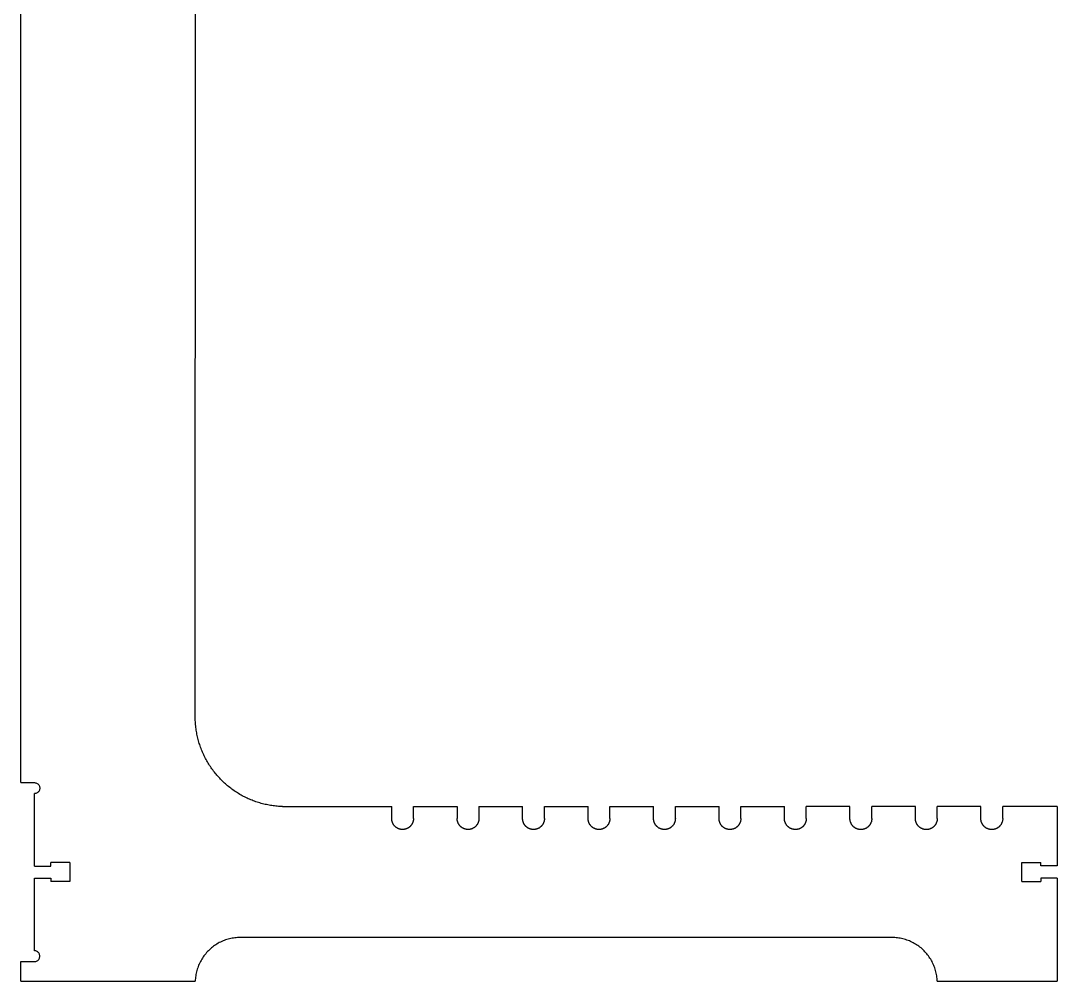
# Model space of a CAD drawing. Extents: x -89 to 89, y -45 to 45.
# Drawn here: x 11.21 to 34.96, y 0.81 to 22.81 of the extents above; entities that cross this region are included whole.
import ezdxf

# ---------------------------------------------------------------- set-up
doc = ezdxf.new("R2010")
doc.units = 0
doc.header["$MEASUREMENT"] = 0
doc.layers.get('0').update_dxf_attribs({"linetype": 'CONTINUOUS'})

msp = doc.modelspace()

# ---------------------------------------------------------------- linework, layer by layer
for p, q in [((15.214, 6.812), (15.217, 38.812)), ((11.215, 5.36), (11.217, 37.012)), ((15.215, 6.781), (15.214, 6.812)), ((15.217, 6.75), (15.215, 6.781)), ((15.219, 6.719), (15.217, 6.75)), ((15.221, 6.688), (15.219, 6.719)), ((15.224, 6.657), (15.221, 6.688)), ((15.228, 6.626), (15.224, 6.657)), ((15.232, 6.595), (15.228, 6.626)), ((15.236, 6.564), (15.232, 6.595)), ((15.241, 6.533), (15.236, 6.564)), ((15.246, 6.502), (15.241, 6.533)), ((15.252, 6.472), (15.246, 6.502)), ((15.258, 6.441), (15.252, 6.472)), ((15.265, 6.411), (15.258, 6.441)), ((15.272, 6.38), (15.265, 6.411)), ((15.28, 6.35), (15.272, 6.38)), ((15.288, 6.32), (15.28, 6.35)), ((15.297, 6.29), (15.288, 6.32)), ((15.306, 6.26), (15.297, 6.29)), ((15.315, 6.231), (15.306, 6.26)), ((15.325, 6.201), (15.315, 6.231)), ((15.335, 6.172), (15.325, 6.201)), ((15.346, 6.142), (15.335, 6.172)), ((15.357, 6.113), (15.346, 6.142)), ((15.369, 6.084), (15.357, 6.113)), ((15.381, 6.056), (15.369, 6.084)), ((15.394, 6.027), (15.381, 6.056)), ((15.407, 5.999), (15.394, 6.027)), ((15.42, 5.971), (15.407, 5.999)), ((15.434, 5.943), (15.42, 5.971)), ((15.448, 5.915), (15.434, 5.943)), ((15.463, 5.887), (15.448, 5.915)), ((15.478, 5.86), (15.463, 5.887)), ((15.494, 5.833), (15.478, 5.86)), ((15.509, 5.806), (15.494, 5.833)), ((15.526, 5.78), (15.509, 5.806)), ((15.542, 5.753), (15.526, 5.78)), ((15.56, 5.727), (15.542, 5.753)), ((15.577, 5.702), (15.56, 5.727)), ((15.595, 5.676), (15.577, 5.702)), ((15.613, 5.651), (15.595, 5.676)), ((15.632, 5.626), (15.613, 5.651)), ((15.651, 5.601), (15.632, 5.626)), ((15.67, 5.577), (15.651, 5.601)), ((15.69, 5.553), (15.67, 5.577)), ((15.71, 5.529), (15.69, 5.553)), ((15.731, 5.505), (15.71, 5.529)), ((15.752, 5.482), (15.731, 5.505)), ((15.773, 5.459), (15.752, 5.482)), ((11.215, 5.36), (11.528, 5.36)), ((11.528, 5.36), (11.544, 5.358)), ((11.544, 5.358), (11.56, 5.355)), ((11.56, 5.355), (11.575, 5.35)), ((11.575, 5.35), (11.59, 5.343)), ((11.59, 5.343), (11.604, 5.334)), ((11.604, 5.334), (11.616, 5.323)), ((11.616, 5.323), (11.627, 5.311)), ((11.627, 5.311), (11.636, 5.297)), ((11.636, 5.297), (11.643, 5.282)), ((11.643, 5.282), (11.648, 5.267)), ((11.648, 5.267), (11.651, 5.251)), ((11.651, 5.251), (11.653, 5.235)), ((11.653, 5.235), (11.651, 5.218)), ((15.794, 5.437), (15.773, 5.459)), ((15.816, 5.414), (15.794, 5.437)), ((15.838, 5.393), (15.816, 5.414)), ((15.861, 5.371), (15.838, 5.393)), ((15.884, 5.35), (15.861, 5.371)), ((15.907, 5.329), (15.884, 5.35)), ((15.93, 5.308), (15.907, 5.329)), ((15.954, 5.288), (15.93, 5.308)), ((15.978, 5.269), (15.954, 5.288)), ((16.003, 5.249), (15.978, 5.269)), ((16.027, 5.23), (16.003, 5.249)), ((16.052, 5.211), (16.027, 5.23)), ((11.527, 3.45), (11.528, 5.11)), ((11.544, 5.111), (11.528, 5.11)), ((11.56, 5.114), (11.544, 5.111)), ((11.575, 5.119), (11.56, 5.114)), ((11.59, 5.126), (11.575, 5.119)), ((11.604, 5.135), (11.59, 5.126)), ((11.616, 5.146), (11.604, 5.135)), ((11.627, 5.158), (11.616, 5.146)), ((11.636, 5.172), (11.627, 5.158)), ((11.643, 5.187), (11.636, 5.172)), ((11.648, 5.202), (11.643, 5.187)), ((11.651, 5.218), (11.648, 5.202)), ((16.078, 5.193), (16.052, 5.211)), ((16.103, 5.175), (16.078, 5.193)), ((16.129, 5.158), (16.103, 5.175)), ((16.155, 5.141), (16.129, 5.158)), ((16.181, 5.124), (16.155, 5.141)), ((16.208, 5.108), (16.181, 5.124)), ((16.235, 5.092), (16.208, 5.108)), ((16.262, 5.076), (16.235, 5.092)), ((16.289, 5.061), (16.262, 5.076)), ((16.317, 5.046), (16.289, 5.061)), ((16.344, 5.032), (16.317, 5.046)), ((16.372, 5.018), (16.344, 5.032)), ((16.4, 5.005), (16.372, 5.018)), ((16.429, 4.992), (16.4, 5.005)), ((16.457, 4.979), (16.429, 4.992)), ((16.486, 4.967), (16.457, 4.979)), ((16.515, 4.956), (16.486, 4.967)), ((16.544, 4.944), (16.515, 4.956)), ((16.573, 4.933), (16.544, 4.944)), ((16.603, 4.923), (16.573, 4.933)), ((16.632, 4.913), (16.603, 4.923)), ((16.662, 4.904), (16.632, 4.913)), ((16.692, 4.895), (16.662, 4.904)), ((16.722, 4.886), (16.692, 4.895)), ((16.752, 4.878), (16.722, 4.886)), ((16.782, 4.87), (16.752, 4.878)), ((16.812, 4.863), (16.782, 4.87)), ((16.843, 4.856), (16.812, 4.863)), ((16.873, 4.85), (16.843, 4.856)), ((16.904, 4.844), (16.873, 4.85)), ((16.935, 4.839), (16.904, 4.844)), ((16.966, 4.834), (16.935, 4.839)), ((16.996, 4.83), (16.966, 4.834)), ((17.027, 4.826), (16.996, 4.83)), ((17.058, 4.822), (17.027, 4.826)), ((17.089, 4.819), (17.058, 4.822)), ((17.12, 4.817), (17.089, 4.819)), ((17.152, 4.815), (17.12, 4.817)), ((17.183, 4.813), (17.152, 4.815)), ((17.214, 4.812), (17.183, 4.813)), ((17.214, 4.812), (19.714, 4.812)), ((19.714, 4.537), (19.714, 4.812)), ((20.214, 4.812), (21.214, 4.812)), ((20.214, 4.537), (20.214, 4.812)), ((21.214, 4.812), (21.214, 4.537)), ((21.714, 4.812), (22.714, 4.812)), ((21.714, 4.812), (21.714, 4.537)), ((22.714, 4.537), (22.714, 4.812)), ((23.214, 4.812), (24.214, 4.812)), ((23.214, 4.537), (23.214, 4.812)), ((24.214, 4.537), (24.214, 4.812)), ((24.714, 4.811), (25.714, 4.811)), ((24.714, 4.536), (24.714, 4.811)), ((25.714, 4.536), (25.714, 4.811)), ((26.214, 4.811), (27.214, 4.811)), ((26.214, 4.536), (26.214, 4.811)), ((27.214, 4.536), (27.214, 4.811)), ((27.714, 4.811), (28.714, 4.811)), ((27.714, 4.536), (27.714, 4.811)), ((28.714, 4.536), (28.714, 4.811)), ((30.214, 4.811), (29.214, 4.811)), ((29.214, 4.536), (29.214, 4.811)), ((30.214, 4.536), (30.214, 4.811)), ((31.714, 4.811), (30.714, 4.811)), ((30.714, 4.536), (30.714, 4.811)), ((31.714, 4.536), (31.714, 4.811)), ((33.214, 4.811), (32.214, 4.811)), ((32.214, 4.536), (32.214, 4.811)), ((33.214, 4.536), (33.214, 4.811)), ((33.714, 4.536), (33.714, 4.811)), ((34.964, 4.811), (33.714, 4.811)), ((34.964, 4.811), (34.964, 3.451)), ((19.714, 4.529), (19.714, 4.537)), ((19.714, 4.521), (19.714, 4.529)), ((19.715, 4.513), (19.714, 4.521)), ((19.716, 4.506), (19.715, 4.513)), ((20.213, 4.513), (20.212, 4.505)), ((20.214, 4.529), (20.213, 4.521)), ((20.213, 4.521), (20.213, 4.513)), ((20.214, 4.537), (20.214, 4.529)), ((21.214, 4.529), (21.214, 4.537)), ((21.214, 4.521), (21.214, 4.529)), ((21.215, 4.513), (21.214, 4.521)), ((21.216, 4.505), (21.215, 4.513)), ((21.713, 4.513), (21.712, 4.505)), ((21.714, 4.529), (21.713, 4.521)), ((21.713, 4.521), (21.713, 4.513)), ((21.714, 4.537), (21.714, 4.529)), ((22.714, 4.529), (22.714, 4.537)), ((22.714, 4.521), (22.714, 4.529)), ((22.715, 4.513), (22.714, 4.521)), ((22.716, 4.505), (22.715, 4.513)), ((23.213, 4.513), (23.212, 4.505)), ((23.214, 4.529), (23.213, 4.521)), ((23.213, 4.521), (23.213, 4.513)), ((23.214, 4.537), (23.214, 4.529)), ((24.214, 4.529), (24.214, 4.537)), ((24.214, 4.521), (24.214, 4.529)), ((24.215, 4.513), (24.214, 4.521)), ((24.216, 4.505), (24.215, 4.513)), ((24.713, 4.513), (24.712, 4.505)), ((24.714, 4.529), (24.713, 4.521)), ((24.713, 4.521), (24.713, 4.513)), ((24.714, 4.536), (24.714, 4.529)), ((25.714, 4.529), (25.714, 4.536)), ((25.714, 4.521), (25.714, 4.529)), ((25.715, 4.513), (25.714, 4.521)), ((25.716, 4.505), (25.715, 4.513)), ((26.213, 4.513), (26.212, 4.505)), ((26.214, 4.529), (26.213, 4.521)), ((26.213, 4.521), (26.213, 4.513)), ((26.214, 4.536), (26.214, 4.529)), ((27.214, 4.528), (27.214, 4.536)), ((27.214, 4.521), (27.214, 4.528)), ((27.215, 4.513), (27.214, 4.521)), ((27.216, 4.505), (27.215, 4.513)), ((27.713, 4.513), (27.712, 4.505)), ((27.714, 4.528), (27.713, 4.521)), ((27.713, 4.521), (27.713, 4.513)), ((27.714, 4.536), (27.714, 4.528)), ((28.714, 4.528), (28.714, 4.536)), ((28.714, 4.52), (28.714, 4.528)), ((28.715, 4.513), (28.714, 4.52)), ((28.716, 4.505), (28.715, 4.513)), ((29.213, 4.513), (29.212, 4.505)), ((29.214, 4.528), (29.213, 4.52)), ((29.213, 4.52), (29.213, 4.513)), ((29.214, 4.536), (29.214, 4.528)), ((30.214, 4.528), (30.214, 4.536)), ((30.214, 4.52), (30.214, 4.528)), ((30.215, 4.513), (30.214, 4.52)), ((30.216, 4.505), (30.215, 4.513)), ((30.713, 4.512), (30.712, 4.505)), ((30.714, 4.528), (30.713, 4.52)), ((30.713, 4.52), (30.713, 4.512)), ((30.714, 4.536), (30.714, 4.528)), ((31.714, 4.528), (31.714, 4.536)), ((31.714, 4.52), (31.714, 4.528)), ((31.715, 4.512), (31.714, 4.52)), ((31.716, 4.505), (31.715, 4.512)), ((32.214, 4.528), (32.213, 4.52)), ((32.213, 4.52), (32.213, 4.512)), ((32.214, 4.536), (32.214, 4.528)), ((33.214, 4.528), (33.214, 4.536)), ((33.214, 4.52), (33.214, 4.528)), ((33.215, 4.512), (33.214, 4.52)), ((33.714, 4.528), (33.713, 4.52)), ((33.713, 4.52), (33.713, 4.512)), ((33.714, 4.536), (33.714, 4.528)), ((19.717, 4.498), (19.716, 4.506)), ((19.718, 4.49), (19.717, 4.498)), ((19.72, 4.482), (19.718, 4.49)), ((19.722, 4.475), (19.72, 4.482)), ((19.724, 4.467), (19.722, 4.475)), ((19.726, 4.46), (19.724, 4.467)), ((19.729, 4.452), (19.726, 4.46)), ((19.731, 4.445), (19.729, 4.452)), ((19.734, 4.438), (19.731, 4.445)), ((19.738, 4.43), (19.734, 4.438)), ((19.741, 4.423), (19.738, 4.43)), ((19.745, 4.416), (19.741, 4.423)), ((19.749, 4.41), (19.745, 4.416)), ((19.753, 4.403), (19.749, 4.41)), ((19.757, 4.396), (19.753, 4.403)), ((19.762, 4.39), (19.757, 4.396)), ((19.766, 4.384), (19.762, 4.39)), ((19.771, 4.378), (19.766, 4.384)), ((19.776, 4.372), (19.771, 4.378)), ((19.782, 4.366), (19.776, 4.372)), ((19.787, 4.36), (19.782, 4.366)), ((19.793, 4.355), (19.787, 4.36)), ((19.799, 4.349), (19.793, 4.355)), ((19.804, 4.344), (19.799, 4.349)), ((19.811, 4.339), (19.804, 4.344)), ((19.817, 4.335), (19.811, 4.339)), ((19.823, 4.33), (19.817, 4.335)), ((19.83, 4.326), (19.823, 4.33)), ((19.837, 4.322), (19.83, 4.326)), ((19.843, 4.318), (19.837, 4.322)), ((19.85, 4.314), (19.843, 4.318)), ((19.857, 4.311), (19.85, 4.314)), ((19.865, 4.307), (19.857, 4.311)), ((19.872, 4.304), (19.865, 4.307)), ((19.879, 4.302), (19.872, 4.304)), ((19.887, 4.299), (19.879, 4.302)), ((19.894, 4.297), (19.887, 4.299)), ((19.902, 4.295), (19.894, 4.297)), ((19.909, 4.293), (19.902, 4.295)), ((19.917, 4.291), (19.909, 4.293)), ((19.925, 4.29), (19.917, 4.291)), ((19.933, 4.289), (19.925, 4.29)), ((19.94, 4.288), (19.933, 4.289)), ((19.948, 4.287), (19.94, 4.288)), ((19.956, 4.287), (19.948, 4.287)), ((19.964, 4.287), (19.956, 4.287)), ((19.972, 4.287), (19.964, 4.287)), ((19.98, 4.287), (19.972, 4.287)), ((19.987, 4.288), (19.98, 4.287)), ((19.995, 4.289), (19.987, 4.288)), ((20.003, 4.29), (19.995, 4.289)), ((20.011, 4.291), (20.003, 4.29)), ((20.018, 4.293), (20.011, 4.291)), ((20.026, 4.295), (20.018, 4.293)), ((20.034, 4.297), (20.026, 4.295)), ((20.041, 4.299), (20.034, 4.297)), ((20.049, 4.302), (20.041, 4.299)), ((20.056, 4.304), (20.049, 4.302)), ((20.063, 4.307), (20.056, 4.304)), ((20.07, 4.311), (20.063, 4.307)), ((20.077, 4.314), (20.07, 4.311)), ((20.084, 4.318), (20.077, 4.314)), ((20.091, 4.322), (20.084, 4.318)), ((20.098, 4.326), (20.091, 4.322)), ((20.104, 4.33), (20.098, 4.326)), ((20.111, 4.335), (20.104, 4.33)), ((20.117, 4.339), (20.111, 4.335)), ((20.123, 4.344), (20.117, 4.339)), ((20.129, 4.349), (20.123, 4.344)), ((20.135, 4.355), (20.129, 4.349)), ((20.141, 4.36), (20.135, 4.355)), ((20.146, 4.366), (20.141, 4.36)), ((20.151, 4.372), (20.146, 4.366)), ((20.156, 4.377), (20.151, 4.372)), ((20.161, 4.384), (20.156, 4.377)), ((20.166, 4.39), (20.161, 4.384)), ((20.171, 4.396), (20.166, 4.39)), ((20.175, 4.403), (20.171, 4.396)), ((20.179, 4.41), (20.175, 4.403)), ((20.183, 4.416), (20.179, 4.41)), ((20.187, 4.423), (20.183, 4.416)), ((20.19, 4.43), (20.187, 4.423)), ((20.193, 4.438), (20.19, 4.43)), ((20.196, 4.445), (20.193, 4.438)), ((20.199, 4.452), (20.196, 4.445)), ((20.202, 4.46), (20.199, 4.452)), ((20.204, 4.467), (20.202, 4.46)), ((20.206, 4.475), (20.204, 4.467)), ((20.208, 4.482), (20.206, 4.475)), ((20.209, 4.49), (20.208, 4.482)), ((20.211, 4.498), (20.209, 4.49)), ((20.212, 4.505), (20.211, 4.498)), ((21.217, 4.498), (21.216, 4.505)), ((21.218, 4.49), (21.217, 4.498)), ((21.22, 4.482), (21.218, 4.49)), ((21.222, 4.475), (21.22, 4.482)), ((21.224, 4.467), (21.222, 4.475)), ((21.226, 4.459), (21.224, 4.467)), ((21.229, 4.452), (21.226, 4.459)), ((21.231, 4.445), (21.229, 4.452)), ((21.234, 4.437), (21.231, 4.445)), ((21.238, 4.43), (21.234, 4.437)), ((21.241, 4.423), (21.238, 4.43)), ((21.245, 4.416), (21.241, 4.423)), ((21.249, 4.409), (21.245, 4.416)), ((21.253, 4.403), (21.249, 4.409)), ((21.257, 4.396), (21.253, 4.403)), ((21.262, 4.39), (21.257, 4.396)), ((21.266, 4.384), (21.262, 4.39)), ((21.271, 4.377), (21.266, 4.384)), ((21.276, 4.371), (21.271, 4.377)), ((21.282, 4.366), (21.276, 4.371)), ((21.287, 4.36), (21.282, 4.366)), ((21.293, 4.355), (21.287, 4.36)), ((21.299, 4.349), (21.293, 4.355)), ((21.304, 4.344), (21.299, 4.349)), ((21.311, 4.339), (21.304, 4.344)), ((21.317, 4.334), (21.311, 4.339)), ((21.323, 4.33), (21.317, 4.334)), ((21.33, 4.326), (21.323, 4.33)), ((21.337, 4.322), (21.33, 4.326)), ((21.343, 4.318), (21.337, 4.322)), ((21.35, 4.314), (21.343, 4.318)), ((21.357, 4.311), (21.35, 4.314)), ((21.365, 4.307), (21.357, 4.311)), ((21.372, 4.304), (21.365, 4.307)), ((21.379, 4.302), (21.372, 4.304)), ((21.387, 4.299), (21.379, 4.302)), ((21.394, 4.297), (21.387, 4.299)), ((21.402, 4.295), (21.394, 4.297)), ((21.409, 4.293), (21.402, 4.295)), ((21.417, 4.291), (21.409, 4.293)), ((21.425, 4.29), (21.417, 4.291)), ((21.433, 4.289), (21.425, 4.29)), ((21.44, 4.288), (21.433, 4.289)), ((21.448, 4.287), (21.44, 4.288)), ((21.456, 4.287), (21.448, 4.287)), ((21.464, 4.287), (21.456, 4.287)), ((21.472, 4.287), (21.464, 4.287)), ((21.48, 4.287), (21.472, 4.287)), ((21.487, 4.288), (21.48, 4.287)), ((21.495, 4.289), (21.487, 4.288)), ((21.503, 4.29), (21.495, 4.289)), ((21.511, 4.291), (21.503, 4.29)), ((21.518, 4.293), (21.511, 4.291)), ((21.526, 4.295), (21.518, 4.293)), ((21.534, 4.297), (21.526, 4.295)), ((21.541, 4.299), (21.534, 4.297)), ((21.549, 4.302), (21.541, 4.299)), ((21.556, 4.304), (21.549, 4.302)), ((21.563, 4.307), (21.556, 4.304)), ((21.57, 4.311), (21.563, 4.307)), ((21.577, 4.314), (21.57, 4.311)), ((21.584, 4.318), (21.577, 4.314)), ((21.591, 4.322), (21.584, 4.318)), ((21.598, 4.326), (21.591, 4.322)), ((21.604, 4.33), (21.598, 4.326)), ((21.611, 4.334), (21.604, 4.33)), ((21.617, 4.339), (21.611, 4.334)), ((21.623, 4.344), (21.617, 4.339)), ((21.629, 4.349), (21.623, 4.344)), ((21.635, 4.354), (21.629, 4.349)), ((21.641, 4.36), (21.635, 4.354)), ((21.646, 4.366), (21.641, 4.36)), ((21.651, 4.371), (21.646, 4.366)), ((21.656, 4.377), (21.651, 4.371)), ((21.661, 4.383), (21.656, 4.377)), ((21.666, 4.39), (21.661, 4.383)), ((21.671, 4.396), (21.666, 4.39)), ((21.675, 4.403), (21.671, 4.396)), ((21.679, 4.409), (21.675, 4.403)), ((21.683, 4.416), (21.679, 4.409)), ((21.687, 4.423), (21.683, 4.416)), ((21.69, 4.43), (21.687, 4.423)), ((21.693, 4.437), (21.69, 4.43)), ((21.696, 4.445), (21.693, 4.437)), ((21.699, 4.452), (21.696, 4.445)), ((21.702, 4.459), (21.699, 4.452)), ((21.704, 4.467), (21.702, 4.459)), ((21.706, 4.475), (21.704, 4.467)), ((21.708, 4.482), (21.706, 4.475)), ((21.709, 4.49), (21.708, 4.482)), ((21.711, 4.498), (21.709, 4.49)), ((21.712, 4.505), (21.711, 4.498)), ((22.717, 4.498), (22.716, 4.505)), ((22.718, 4.49), (22.717, 4.498)), ((22.72, 4.482), (22.718, 4.49)), ((22.722, 4.474), (22.72, 4.482)), ((22.724, 4.467), (22.722, 4.474)), ((22.726, 4.459), (22.724, 4.467)), ((22.729, 4.452), (22.726, 4.459)), ((22.731, 4.445), (22.729, 4.452)), ((22.734, 4.437), (22.731, 4.445)), ((22.738, 4.43), (22.734, 4.437)), ((22.741, 4.423), (22.738, 4.43)), ((22.745, 4.416), (22.741, 4.423)), ((22.749, 4.409), (22.745, 4.416)), ((22.753, 4.403), (22.749, 4.409)), ((22.757, 4.396), (22.753, 4.403)), ((22.762, 4.39), (22.757, 4.396)), ((22.766, 4.383), (22.762, 4.39)), ((22.771, 4.377), (22.766, 4.383)), ((22.776, 4.371), (22.771, 4.377)), ((22.782, 4.365), (22.776, 4.371)), ((22.787, 4.36), (22.782, 4.365)), ((22.793, 4.354), (22.787, 4.36)), ((22.799, 4.349), (22.793, 4.354)), ((22.804, 4.344), (22.799, 4.349)), ((22.811, 4.339), (22.804, 4.344)), ((22.817, 4.334), (22.811, 4.339)), ((22.823, 4.33), (22.817, 4.334)), ((22.83, 4.326), (22.823, 4.33)), ((22.837, 4.321), (22.83, 4.326)), ((22.843, 4.318), (22.837, 4.321)), ((22.85, 4.314), (22.843, 4.318)), ((22.857, 4.31), (22.85, 4.314)), ((22.865, 4.307), (22.857, 4.31)), ((22.872, 4.304), (22.865, 4.307)), ((22.879, 4.301), (22.872, 4.304)), ((22.887, 4.299), (22.879, 4.301)), ((22.894, 4.297), (22.887, 4.299)), ((22.902, 4.294), (22.894, 4.297)), ((22.909, 4.293), (22.902, 4.294)), ((22.917, 4.291), (22.909, 4.293)), ((22.925, 4.29), (22.917, 4.291)), ((22.933, 4.289), (22.925, 4.29)), ((22.94, 4.288), (22.933, 4.289)), ((22.948, 4.287), (22.94, 4.288)), ((22.956, 4.287), (22.948, 4.287)), ((22.964, 4.287), (22.956, 4.287)), ((22.972, 4.287), (22.964, 4.287)), ((22.98, 4.287), (22.972, 4.287)), ((22.987, 4.288), (22.98, 4.287)), ((22.995, 4.289), (22.987, 4.288)), ((23.003, 4.29), (22.995, 4.289)), ((23.011, 4.291), (23.003, 4.29)), ((23.018, 4.293), (23.011, 4.291)), ((23.026, 4.294), (23.018, 4.293)), ((23.034, 4.297), (23.026, 4.294)), ((23.041, 4.299), (23.034, 4.297)), ((23.049, 4.301), (23.041, 4.299)), ((23.056, 4.304), (23.049, 4.301)), ((23.063, 4.307), (23.056, 4.304)), ((23.07, 4.31), (23.063, 4.307)), ((23.077, 4.314), (23.07, 4.31)), ((23.084, 4.318), (23.077, 4.314)), ((23.091, 4.321), (23.084, 4.318)), ((23.098, 4.326), (23.091, 4.321)), ((23.104, 4.33), (23.098, 4.326)), ((23.111, 4.334), (23.104, 4.33)), ((23.117, 4.339), (23.111, 4.334)), ((23.123, 4.344), (23.117, 4.339)), ((23.129, 4.349), (23.123, 4.344)), ((23.135, 4.354), (23.129, 4.349)), ((23.141, 4.36), (23.135, 4.354)), ((23.146, 4.365), (23.141, 4.36)), ((23.151, 4.371), (23.146, 4.365)), ((23.156, 4.377), (23.151, 4.371)), ((23.161, 4.383), (23.156, 4.377)), ((23.166, 4.39), (23.161, 4.383)), ((23.171, 4.396), (23.166, 4.39)), ((23.175, 4.403), (23.171, 4.396)), ((23.179, 4.409), (23.175, 4.403)), ((23.183, 4.416), (23.179, 4.409)), ((23.187, 4.423), (23.183, 4.416)), ((23.19, 4.43), (23.187, 4.423)), ((23.193, 4.437), (23.19, 4.43)), ((23.196, 4.445), (23.193, 4.437)), ((23.199, 4.452), (23.196, 4.445)), ((23.202, 4.459), (23.199, 4.452)), ((23.204, 4.467), (23.202, 4.459)), ((23.206, 4.474), (23.204, 4.467)), ((23.208, 4.482), (23.206, 4.474)), ((23.209, 4.49), (23.208, 4.482)), ((23.211, 4.497), (23.209, 4.49)), ((23.212, 4.505), (23.211, 4.497)), ((24.217, 4.497), (24.216, 4.505)), ((24.218, 4.49), (24.217, 4.497)), ((24.22, 4.482), (24.218, 4.49)), ((24.222, 4.474), (24.22, 4.482)), ((24.224, 4.467), (24.222, 4.474)), ((24.226, 4.459), (24.224, 4.467)), ((24.229, 4.452), (24.226, 4.459)), ((24.231, 4.444), (24.229, 4.452)), ((24.234, 4.437), (24.231, 4.444)), ((24.238, 4.43), (24.234, 4.437)), ((24.241, 4.423), (24.238, 4.43)), ((24.245, 4.416), (24.241, 4.423)), ((24.249, 4.409), (24.245, 4.416)), ((24.253, 4.403), (24.249, 4.409)), ((24.257, 4.396), (24.253, 4.403)), ((24.262, 4.39), (24.257, 4.396)), ((24.266, 4.383), (24.262, 4.39)), ((24.271, 4.377), (24.266, 4.383)), ((24.276, 4.371), (24.271, 4.377)), ((24.282, 4.365), (24.276, 4.371)), ((24.287, 4.36), (24.282, 4.365)), ((24.293, 4.354), (24.287, 4.36)), ((24.299, 4.349), (24.293, 4.354)), ((24.304, 4.344), (24.299, 4.349)), ((24.311, 4.339), (24.304, 4.344)), ((24.317, 4.334), (24.311, 4.339)), ((24.323, 4.33), (24.317, 4.334)), ((24.33, 4.325), (24.323, 4.33)), ((24.337, 4.321), (24.33, 4.325)), ((24.343, 4.317), (24.337, 4.321)), ((24.35, 4.314), (24.343, 4.317)), ((24.357, 4.31), (24.35, 4.314)), ((24.365, 4.307), (24.357, 4.31)), ((24.372, 4.304), (24.365, 4.307)), ((24.379, 4.301), (24.372, 4.304)), ((24.387, 4.299), (24.379, 4.301)), ((24.394, 4.296), (24.387, 4.299)), ((24.402, 4.294), (24.394, 4.296)), ((24.409, 4.293), (24.402, 4.294)), ((24.417, 4.291), (24.409, 4.293)), ((24.425, 4.29), (24.417, 4.291)), ((24.433, 4.288), (24.425, 4.29)), ((24.44, 4.288), (24.433, 4.288)), ((24.448, 4.287), (24.44, 4.288)), ((24.456, 4.287), (24.448, 4.287)), ((24.464, 4.286), (24.456, 4.287)), ((24.472, 4.287), (24.464, 4.286)), ((24.48, 4.287), (24.472, 4.287)), ((24.487, 4.288), (24.48, 4.287)), ((24.495, 4.288), (24.487, 4.288)), ((24.503, 4.29), (24.495, 4.288)), ((24.511, 4.291), (24.503, 4.29)), ((24.518, 4.293), (24.511, 4.291)), ((24.526, 4.294), (24.518, 4.293)), ((24.534, 4.296), (24.526, 4.294)), ((24.541, 4.299), (24.534, 4.296)), ((24.549, 4.301), (24.541, 4.299)), ((24.556, 4.304), (24.549, 4.301)), ((24.563, 4.307), (24.556, 4.304)), ((24.57, 4.31), (24.563, 4.307)), ((24.577, 4.314), (24.57, 4.31)), ((24.584, 4.317), (24.577, 4.314)), ((24.591, 4.321), (24.584, 4.317)), ((24.598, 4.325), (24.591, 4.321)), ((24.604, 4.33), (24.598, 4.325)), ((24.611, 4.334), (24.604, 4.33)), ((24.617, 4.339), (24.611, 4.334)), ((24.623, 4.344), (24.617, 4.339)), ((24.629, 4.349), (24.623, 4.344)), ((24.635, 4.354), (24.629, 4.349)), ((24.641, 4.36), (24.635, 4.354)), ((24.646, 4.365), (24.641, 4.36)), ((24.651, 4.371), (24.646, 4.365)), ((24.656, 4.377), (24.651, 4.371)), ((24.661, 4.383), (24.656, 4.377)), ((24.666, 4.39), (24.661, 4.383)), ((24.671, 4.396), (24.666, 4.39)), ((24.675, 4.403), (24.671, 4.396)), ((24.679, 4.409), (24.675, 4.403)), ((24.683, 4.416), (24.679, 4.409)), ((24.687, 4.423), (24.683, 4.416)), ((24.69, 4.43), (24.687, 4.423)), ((24.693, 4.437), (24.69, 4.43)), ((24.696, 4.444), (24.693, 4.437)), ((24.699, 4.452), (24.696, 4.444)), ((24.702, 4.459), (24.699, 4.452)), ((24.704, 4.467), (24.702, 4.459)), ((24.706, 4.474), (24.704, 4.467)), ((24.708, 4.482), (24.706, 4.474)), ((24.709, 4.49), (24.708, 4.482)), ((24.711, 4.497), (24.709, 4.49)), ((24.712, 4.505), (24.711, 4.497)), ((25.717, 4.497), (25.716, 4.505)), ((25.718, 4.49), (25.717, 4.497)), ((25.72, 4.482), (25.718, 4.49)), ((25.722, 4.474), (25.72, 4.482)), ((25.724, 4.467), (25.722, 4.474)), ((25.726, 4.459), (25.724, 4.467)), ((25.729, 4.452), (25.726, 4.459)), ((25.731, 4.444), (25.729, 4.452)), ((25.734, 4.437), (25.731, 4.444)), ((25.738, 4.43), (25.734, 4.437)), ((25.741, 4.423), (25.738, 4.43)), ((25.745, 4.416), (25.741, 4.423)), ((25.749, 4.409), (25.745, 4.416)), ((25.753, 4.402), (25.749, 4.409)), ((25.757, 4.396), (25.753, 4.402)), ((25.762, 4.389), (25.757, 4.396)), ((25.766, 4.383), (25.762, 4.389)), ((25.771, 4.377), (25.766, 4.383)), ((25.776, 4.371), (25.771, 4.377)), ((25.782, 4.365), (25.776, 4.371)), ((25.787, 4.36), (25.782, 4.365)), ((25.793, 4.354), (25.787, 4.36)), ((25.799, 4.349), (25.793, 4.354)), ((25.804, 4.344), (25.799, 4.349)), ((25.811, 4.339), (25.804, 4.344)), ((25.817, 4.334), (25.811, 4.339)), ((25.823, 4.33), (25.817, 4.334)), ((25.83, 4.325), (25.823, 4.33)), ((25.837, 4.321), (25.83, 4.325)), ((25.843, 4.317), (25.837, 4.321)), ((25.85, 4.314), (25.843, 4.317)), ((25.857, 4.31), (25.85, 4.314)), ((25.865, 4.307), (25.857, 4.31)), ((25.872, 4.304), (25.865, 4.307)), ((25.879, 4.301), (25.872, 4.304)), ((25.887, 4.299), (25.879, 4.301)), ((25.894, 4.296), (25.887, 4.299)), ((25.902, 4.294), (25.894, 4.296)), ((25.909, 4.292), (25.902, 4.294)), ((25.917, 4.291), (25.909, 4.292)), ((25.925, 4.289), (25.917, 4.291)), ((25.933, 4.288), (25.925, 4.289)), ((25.94, 4.287), (25.933, 4.288)), ((25.948, 4.287), (25.94, 4.287)), ((25.956, 4.286), (25.948, 4.287)), ((25.964, 4.286), (25.956, 4.286)), ((25.972, 4.286), (25.964, 4.286)), ((25.98, 4.287), (25.972, 4.286)), ((25.987, 4.287), (25.98, 4.287)), ((25.995, 4.288), (25.987, 4.287)), ((26.003, 4.289), (25.995, 4.288)), ((26.011, 4.291), (26.003, 4.289)), ((26.018, 4.292), (26.011, 4.291)), ((26.026, 4.294), (26.018, 4.292)), ((26.034, 4.296), (26.026, 4.294)), ((26.041, 4.299), (26.034, 4.296)), ((26.049, 4.301), (26.041, 4.299)), ((26.056, 4.304), (26.049, 4.301)), ((26.063, 4.307), (26.056, 4.304)), ((26.07, 4.31), (26.063, 4.307)), ((26.077, 4.314), (26.07, 4.31)), ((26.084, 4.317), (26.077, 4.314)), ((26.091, 4.321), (26.084, 4.317)), ((26.098, 4.325), (26.091, 4.321)), ((26.104, 4.33), (26.098, 4.325)), ((26.111, 4.334), (26.104, 4.33)), ((26.117, 4.339), (26.111, 4.334)), ((26.123, 4.344), (26.117, 4.339)), ((26.129, 4.349), (26.123, 4.344)), ((26.135, 4.354), (26.129, 4.349)), ((26.141, 4.36), (26.135, 4.354)), ((26.146, 4.365), (26.141, 4.36)), ((26.151, 4.371), (26.146, 4.365)), ((26.156, 4.377), (26.151, 4.371)), ((26.161, 4.383), (26.156, 4.377)), ((26.166, 4.389), (26.161, 4.383)), ((26.171, 4.396), (26.166, 4.389)), ((26.175, 4.402), (26.171, 4.396)), ((26.179, 4.409), (26.175, 4.402)), ((26.183, 4.416), (26.179, 4.409)), ((26.187, 4.423), (26.183, 4.416)), ((26.19, 4.43), (26.187, 4.423)), ((26.193, 4.437), (26.19, 4.43)), ((26.196, 4.444), (26.193, 4.437)), ((26.199, 4.452), (26.196, 4.444)), ((26.202, 4.459), (26.199, 4.452)), ((26.204, 4.467), (26.202, 4.459)), ((26.206, 4.474), (26.204, 4.467)), ((26.208, 4.482), (26.206, 4.474)), ((26.209, 4.49), (26.208, 4.482)), ((26.211, 4.497), (26.209, 4.49)), ((26.212, 4.505), (26.211, 4.497)), ((27.217, 4.497), (27.216, 4.505)), ((27.218, 4.489), (27.217, 4.497)), ((27.22, 4.482), (27.218, 4.489)), ((27.222, 4.474), (27.22, 4.482)), ((27.224, 4.467), (27.222, 4.474)), ((27.226, 4.459), (27.224, 4.467)), ((27.229, 4.452), (27.226, 4.459)), ((27.231, 4.444), (27.229, 4.452)), ((27.234, 4.437), (27.231, 4.444)), ((27.238, 4.43), (27.234, 4.437)), ((27.241, 4.423), (27.238, 4.43)), ((27.245, 4.416), (27.241, 4.423)), ((27.249, 4.409), (27.245, 4.416)), ((27.253, 4.402), (27.249, 4.409)), ((27.257, 4.396), (27.253, 4.402)), ((27.262, 4.389), (27.257, 4.396)), ((27.266, 4.383), (27.262, 4.389)), ((27.271, 4.377), (27.266, 4.383)), ((27.276, 4.371), (27.271, 4.377)), ((27.282, 4.365), (27.276, 4.371)), ((27.287, 4.359), (27.282, 4.365)), ((27.293, 4.354), (27.287, 4.359)), ((27.299, 4.349), (27.293, 4.354)), ((27.304, 4.344), (27.299, 4.349)), ((27.311, 4.339), (27.304, 4.344)), ((27.317, 4.334), (27.311, 4.339)), ((27.323, 4.329), (27.317, 4.334)), ((27.33, 4.325), (27.323, 4.329)), ((27.337, 4.321), (27.33, 4.325)), ((27.343, 4.317), (27.337, 4.321)), ((27.35, 4.314), (27.343, 4.317)), ((27.357, 4.31), (27.35, 4.314)), ((27.365, 4.307), (27.357, 4.31)), ((27.372, 4.304), (27.365, 4.307)), ((27.379, 4.301), (27.372, 4.304)), ((27.387, 4.299), (27.379, 4.301)), ((27.394, 4.296), (27.387, 4.299)), ((27.402, 4.294), (27.394, 4.296)), ((27.409, 4.292), (27.402, 4.294)), ((27.417, 4.291), (27.409, 4.292)), ((27.425, 4.289), (27.417, 4.291)), ((27.433, 4.288), (27.425, 4.289)), ((27.44, 4.287), (27.433, 4.288)), ((27.448, 4.287), (27.44, 4.287)), ((27.456, 4.286), (27.448, 4.287)), ((27.464, 4.286), (27.456, 4.286)), ((27.472, 4.286), (27.464, 4.286)), ((27.48, 4.287), (27.472, 4.286)), ((27.487, 4.287), (27.48, 4.287)), ((27.495, 4.288), (27.487, 4.287)), ((27.503, 4.289), (27.495, 4.288)), ((27.511, 4.291), (27.503, 4.289)), ((27.518, 4.292), (27.511, 4.291)), ((27.526, 4.294), (27.518, 4.292)), ((27.534, 4.296), (27.526, 4.294)), ((27.541, 4.298), (27.534, 4.296)), ((27.549, 4.301), (27.541, 4.298)), ((27.556, 4.304), (27.549, 4.301)), ((27.563, 4.307), (27.556, 4.304)), ((27.57, 4.31), (27.563, 4.307)), ((27.577, 4.313), (27.57, 4.31)), ((27.584, 4.317), (27.577, 4.313)), ((27.591, 4.321), (27.584, 4.317)), ((27.598, 4.325), (27.591, 4.321)), ((27.604, 4.329), (27.598, 4.325)), ((27.611, 4.334), (27.604, 4.329)), ((27.617, 4.339), (27.611, 4.334)), ((27.623, 4.344), (27.617, 4.339)), ((27.629, 4.349), (27.623, 4.344)), ((27.635, 4.354), (27.629, 4.349)), ((27.641, 4.359), (27.635, 4.354)), ((27.646, 4.365), (27.641, 4.359)), ((27.651, 4.371), (27.646, 4.365)), ((27.656, 4.377), (27.651, 4.371)), ((27.661, 4.383), (27.656, 4.377)), ((27.666, 4.389), (27.661, 4.383)), ((27.671, 4.396), (27.666, 4.389)), ((27.675, 4.402), (27.671, 4.396)), ((27.679, 4.409), (27.675, 4.402)), ((27.683, 4.416), (27.679, 4.409)), ((27.687, 4.423), (27.683, 4.416)), ((27.69, 4.43), (27.687, 4.423)), ((27.693, 4.437), (27.69, 4.43)), ((27.696, 4.444), (27.693, 4.437)), ((27.699, 4.452), (27.696, 4.444)), ((27.702, 4.459), (27.699, 4.452)), ((27.704, 4.466), (27.702, 4.459)), ((27.706, 4.474), (27.704, 4.466)), ((27.708, 4.482), (27.706, 4.474)), ((27.709, 4.489), (27.708, 4.482)), ((27.711, 4.497), (27.709, 4.489)), ((27.712, 4.505), (27.711, 4.497)), ((28.717, 4.497), (28.716, 4.505)), ((28.718, 4.489), (28.717, 4.497)), ((28.72, 4.482), (28.718, 4.489)), ((28.722, 4.474), (28.72, 4.482)), ((28.724, 4.466), (28.722, 4.474)), ((28.726, 4.459), (28.724, 4.466)), ((28.729, 4.451), (28.726, 4.459)), ((28.731, 4.444), (28.729, 4.451)), ((28.734, 4.437), (28.731, 4.444)), ((28.738, 4.43), (28.734, 4.437)), ((28.741, 4.423), (28.738, 4.43)), ((28.745, 4.416), (28.741, 4.423)), ((28.749, 4.409), (28.745, 4.416)), ((28.753, 4.402), (28.749, 4.409)), ((28.757, 4.396), (28.753, 4.402)), ((28.762, 4.389), (28.757, 4.396)), ((28.766, 4.383), (28.762, 4.389)), ((28.771, 4.377), (28.766, 4.383)), ((28.776, 4.371), (28.771, 4.377)), ((28.782, 4.365), (28.776, 4.371)), ((28.787, 4.359), (28.782, 4.365)), ((28.793, 4.354), (28.787, 4.359)), ((28.799, 4.349), (28.793, 4.354)), ((28.804, 4.344), (28.799, 4.349)), ((28.811, 4.339), (28.804, 4.344)), ((28.817, 4.334), (28.811, 4.339)), ((28.823, 4.329), (28.817, 4.334)), ((28.83, 4.325), (28.823, 4.329)), ((28.837, 4.321), (28.83, 4.325)), ((28.843, 4.317), (28.837, 4.321)), ((28.85, 4.313), (28.843, 4.317)), ((28.857, 4.31), (28.85, 4.313)), ((28.865, 4.307), (28.857, 4.31)), ((28.872, 4.304), (28.865, 4.307)), ((28.879, 4.301), (28.872, 4.304)), ((28.887, 4.298), (28.879, 4.301)), ((28.894, 4.296), (28.887, 4.298)), ((28.902, 4.294), (28.894, 4.296)), ((28.909, 4.292), (28.902, 4.294)), ((28.917, 4.291), (28.909, 4.292)), ((28.925, 4.289), (28.917, 4.291)), ((28.933, 4.288), (28.925, 4.289)), ((28.94, 4.287), (28.933, 4.288)), ((28.948, 4.287), (28.94, 4.287)), ((28.956, 4.286), (28.948, 4.287)), ((28.964, 4.286), (28.956, 4.286)), ((28.972, 4.286), (28.964, 4.286)), ((28.98, 4.287), (28.972, 4.286)), ((28.987, 4.287), (28.98, 4.287)), ((28.995, 4.288), (28.987, 4.287)), ((29.003, 4.289), (28.995, 4.288)), ((29.011, 4.291), (29.003, 4.289)), ((29.018, 4.292), (29.011, 4.291)), ((29.026, 4.294), (29.018, 4.292)), ((29.034, 4.296), (29.026, 4.294)), ((29.041, 4.298), (29.034, 4.296)), ((29.049, 4.301), (29.041, 4.298)), ((29.056, 4.304), (29.049, 4.301)), ((29.063, 4.307), (29.056, 4.304)), ((29.07, 4.31), (29.063, 4.307)), ((29.077, 4.313), (29.07, 4.31)), ((29.084, 4.317), (29.077, 4.313)), ((29.091, 4.321), (29.084, 4.317)), ((29.098, 4.325), (29.091, 4.321)), ((29.104, 4.329), (29.098, 4.325)), ((29.111, 4.334), (29.104, 4.329)), ((29.117, 4.339), (29.111, 4.334)), ((29.123, 4.343), (29.117, 4.339)), ((29.129, 4.349), (29.123, 4.343)), ((29.135, 4.354), (29.129, 4.349)), ((29.141, 4.359), (29.135, 4.354)), ((29.146, 4.365), (29.141, 4.359)), ((29.151, 4.371), (29.146, 4.365)), ((29.156, 4.377), (29.151, 4.371)), ((29.161, 4.383), (29.156, 4.377)), ((29.166, 4.389), (29.161, 4.383)), ((29.171, 4.396), (29.166, 4.389)), ((29.175, 4.402), (29.171, 4.396)), ((29.179, 4.409), (29.175, 4.402)), ((29.183, 4.416), (29.179, 4.409)), ((29.187, 4.423), (29.183, 4.416)), ((29.19, 4.43), (29.187, 4.423)), ((29.193, 4.437), (29.19, 4.43)), ((29.196, 4.444), (29.193, 4.437)), ((29.199, 4.451), (29.196, 4.444)), ((29.202, 4.459), (29.199, 4.451)), ((29.204, 4.466), (29.202, 4.459)), ((29.206, 4.474), (29.204, 4.466)), ((29.208, 4.482), (29.206, 4.474)), ((29.209, 4.489), (29.208, 4.482)), ((29.211, 4.497), (29.209, 4.489)), ((29.212, 4.505), (29.211, 4.497)), ((30.217, 4.497), (30.216, 4.505)), ((30.218, 4.489), (30.217, 4.497)), ((30.22, 4.482), (30.218, 4.489)), ((30.222, 4.474), (30.22, 4.482)), ((30.224, 4.466), (30.222, 4.474)), ((30.226, 4.459), (30.224, 4.466)), ((30.229, 4.451), (30.226, 4.459)), ((30.231, 4.444), (30.229, 4.451)), ((30.234, 4.437), (30.231, 4.444)), ((30.238, 4.43), (30.234, 4.437)), ((30.241, 4.423), (30.238, 4.43)), ((30.245, 4.416), (30.241, 4.423)), ((30.249, 4.409), (30.245, 4.416)), ((30.253, 4.402), (30.249, 4.409)), ((30.257, 4.396), (30.253, 4.402)), ((30.262, 4.389), (30.257, 4.396)), ((30.266, 4.383), (30.262, 4.389)), ((30.271, 4.377), (30.266, 4.383)), ((30.276, 4.371), (30.271, 4.377)), ((30.282, 4.365), (30.276, 4.371)), ((30.287, 4.359), (30.282, 4.365)), ((30.293, 4.354), (30.287, 4.359)), ((30.299, 4.349), (30.293, 4.354)), ((30.304, 4.343), (30.299, 4.349)), ((30.311, 4.338), (30.304, 4.343)), ((30.317, 4.334), (30.311, 4.338)), ((30.323, 4.329), (30.317, 4.334)), ((30.33, 4.325), (30.323, 4.329)), ((30.337, 4.321), (30.33, 4.325)), ((30.343, 4.317), (30.337, 4.321)), ((30.35, 4.313), (30.343, 4.317)), ((30.357, 4.31), (30.35, 4.313)), ((30.365, 4.307), (30.357, 4.31)), ((30.372, 4.304), (30.365, 4.307)), ((30.379, 4.301), (30.372, 4.304)), ((30.387, 4.298), (30.379, 4.301)), ((30.394, 4.296), (30.387, 4.298)), ((30.402, 4.294), (30.394, 4.296)), ((30.409, 4.292), (30.402, 4.294)), ((30.417, 4.29), (30.409, 4.292)), ((30.425, 4.289), (30.417, 4.29)), ((30.433, 4.288), (30.425, 4.289)), ((30.44, 4.287), (30.433, 4.288)), ((30.448, 4.287), (30.44, 4.287)), ((30.456, 4.286), (30.448, 4.287)), ((30.464, 4.286), (30.456, 4.286)), ((30.472, 4.286), (30.464, 4.286)), ((30.48, 4.287), (30.472, 4.286)), ((30.487, 4.287), (30.48, 4.287)), ((30.495, 4.288), (30.487, 4.287)), ((30.503, 4.289), (30.495, 4.288)), ((30.511, 4.29), (30.503, 4.289)), ((30.518, 4.292), (30.511, 4.29)), ((30.526, 4.294), (30.518, 4.292)), ((30.534, 4.296), (30.526, 4.294)), ((30.541, 4.298), (30.534, 4.296)), ((30.549, 4.301), (30.541, 4.298)), ((30.556, 4.304), (30.549, 4.301)), ((30.563, 4.307), (30.556, 4.304)), ((30.57, 4.31), (30.563, 4.307)), ((30.577, 4.313), (30.57, 4.31)), ((30.584, 4.317), (30.577, 4.313)), ((30.591, 4.321), (30.584, 4.317)), ((30.598, 4.325), (30.591, 4.321)), ((30.604, 4.329), (30.598, 4.325)), ((30.611, 4.334), (30.604, 4.329)), ((30.617, 4.338), (30.611, 4.334)), ((30.623, 4.343), (30.617, 4.338)), ((30.629, 4.348), (30.623, 4.343)), ((30.635, 4.354), (30.629, 4.348)), ((30.641, 4.359), (30.635, 4.354)), ((30.646, 4.365), (30.641, 4.359)), ((30.651, 4.371), (30.646, 4.365)), ((30.656, 4.377), (30.651, 4.371)), ((30.661, 4.383), (30.656, 4.377)), ((30.666, 4.389), (30.661, 4.383)), ((30.671, 4.395), (30.666, 4.389)), ((30.675, 4.402), (30.671, 4.395)), ((30.679, 4.409), (30.675, 4.402)), ((30.683, 4.416), (30.679, 4.409)), ((30.687, 4.423), (30.683, 4.416)), ((30.69, 4.43), (30.687, 4.423)), ((30.693, 4.437), (30.69, 4.43)), ((30.696, 4.444), (30.693, 4.437)), ((30.699, 4.451), (30.696, 4.444)), ((30.702, 4.459), (30.699, 4.451)), ((30.704, 4.466), (30.702, 4.459)), ((30.706, 4.474), (30.704, 4.466)), ((30.708, 4.481), (30.706, 4.474)), ((30.709, 4.489), (30.708, 4.481)), ((30.711, 4.497), (30.709, 4.489)), ((30.712, 4.505), (30.711, 4.497)), ((31.717, 4.497), (31.716, 4.505)), ((31.718, 4.489), (31.717, 4.497)), ((31.72, 4.481), (31.718, 4.489)), ((31.722, 4.474), (31.72, 4.481)), ((31.724, 4.466), (31.722, 4.474)), ((31.726, 4.459), (31.724, 4.466)), ((31.729, 4.451), (31.726, 4.459)), ((31.731, 4.444), (31.729, 4.451)), ((31.734, 4.437), (31.731, 4.444)), ((31.738, 4.429), (31.734, 4.437)), ((31.741, 4.422), (31.738, 4.429)), ((31.745, 4.415), (31.741, 4.422)), ((31.749, 4.409), (31.745, 4.415)), ((31.753, 4.402), (31.749, 4.409)), ((31.757, 4.395), (31.753, 4.402)), ((31.762, 4.389), (31.757, 4.395)), ((31.766, 4.383), (31.762, 4.389)), ((31.771, 4.377), (31.766, 4.383)), ((31.776, 4.371), (31.771, 4.377)), ((31.782, 4.365), (31.776, 4.371)), ((31.787, 4.359), (31.782, 4.365)), ((31.793, 4.354), (31.787, 4.359)), ((31.799, 4.348), (31.793, 4.354)), ((31.804, 4.343), (31.799, 4.348)), ((31.811, 4.338), (31.804, 4.343)), ((31.817, 4.334), (31.811, 4.338)), ((31.823, 4.329), (31.817, 4.334)), ((31.83, 4.325), (31.823, 4.329)), ((31.837, 4.321), (31.83, 4.325)), ((31.843, 4.317), (31.837, 4.321)), ((31.85, 4.313), (31.843, 4.317)), ((31.857, 4.31), (31.85, 4.313)), ((31.865, 4.306), (31.857, 4.31)), ((31.872, 4.303), (31.865, 4.306)), ((31.879, 4.301), (31.872, 4.303)), ((31.887, 4.298), (31.879, 4.301)), ((31.894, 4.296), (31.887, 4.298)), ((31.902, 4.294), (31.894, 4.296)), ((31.909, 4.292), (31.902, 4.294)), ((31.917, 4.29), (31.909, 4.292)), ((31.925, 4.289), (31.917, 4.29)), ((31.933, 4.288), (31.925, 4.289)), ((31.94, 4.287), (31.933, 4.288)), ((31.948, 4.286), (31.94, 4.287)), ((31.956, 4.286), (31.948, 4.286)), ((31.964, 4.286), (31.956, 4.286)), ((31.972, 4.286), (31.964, 4.286)), ((31.98, 4.286), (31.972, 4.286)), ((31.987, 4.287), (31.98, 4.286)), ((31.995, 4.288), (31.987, 4.287)), ((32.003, 4.289), (31.995, 4.288)), ((32.011, 4.29), (32.003, 4.289)), ((32.018, 4.292), (32.011, 4.29)), ((32.026, 4.294), (32.018, 4.292)), ((32.034, 4.296), (32.026, 4.294)), ((32.041, 4.298), (32.034, 4.296)), ((32.049, 4.301), (32.041, 4.298)), ((32.056, 4.303), (32.049, 4.301)), ((32.063, 4.306), (32.056, 4.303)), ((32.07, 4.31), (32.063, 4.306)), ((32.077, 4.313), (32.07, 4.31)), ((32.084, 4.317), (32.077, 4.313)), ((32.091, 4.321), (32.084, 4.317)), ((32.098, 4.325), (32.091, 4.321)), ((32.104, 4.329), (32.098, 4.325)), ((32.111, 4.334), (32.104, 4.329)), ((32.117, 4.338), (32.111, 4.334)), ((32.123, 4.343), (32.117, 4.338)), ((32.129, 4.348), (32.123, 4.343)), ((32.135, 4.354), (32.129, 4.348)), ((32.141, 4.359), (32.135, 4.354)), ((32.146, 4.365), (32.141, 4.359)), ((32.151, 4.371), (32.146, 4.365)), ((32.156, 4.377), (32.151, 4.371)), ((32.161, 4.383), (32.156, 4.377)), ((32.166, 4.389), (32.161, 4.383)), ((32.171, 4.395), (32.166, 4.389)), ((32.175, 4.402), (32.171, 4.395)), ((32.179, 4.409), (32.175, 4.402)), ((32.183, 4.415), (32.179, 4.409)), ((32.187, 4.422), (32.183, 4.415)), ((32.19, 4.429), (32.187, 4.422)), ((32.193, 4.437), (32.19, 4.429)), ((32.196, 4.444), (32.193, 4.437)), ((32.199, 4.451), (32.196, 4.444)), ((32.202, 4.459), (32.199, 4.451)), ((32.204, 4.466), (32.202, 4.459)), ((32.206, 4.474), (32.204, 4.466)), ((32.208, 4.481), (32.206, 4.474)), ((32.209, 4.489), (32.208, 4.481)), ((32.211, 4.497), (32.209, 4.489)), ((32.212, 4.505), (32.211, 4.497)), ((32.213, 4.512), (32.212, 4.505)), ((33.216, 4.504), (33.215, 4.512)), ((33.217, 4.497), (33.216, 4.504)), ((33.218, 4.489), (33.217, 4.497)), ((33.22, 4.481), (33.218, 4.489)), ((33.222, 4.474), (33.22, 4.481)), ((33.224, 4.466), (33.222, 4.474)), ((33.226, 4.459), (33.224, 4.466)), ((33.229, 4.451), (33.226, 4.459)), ((33.231, 4.444), (33.229, 4.451)), ((33.234, 4.437), (33.231, 4.444)), ((33.238, 4.429), (33.234, 4.437)), ((33.241, 4.422), (33.238, 4.429)), ((33.245, 4.415), (33.241, 4.422)), ((33.249, 4.409), (33.245, 4.415)), ((33.253, 4.402), (33.249, 4.409)), ((33.257, 4.395), (33.253, 4.402)), ((33.262, 4.389), (33.257, 4.395)), ((33.266, 4.383), (33.262, 4.389)), ((33.271, 4.376), (33.266, 4.383)), ((33.276, 4.37), (33.271, 4.376)), ((33.282, 4.365), (33.276, 4.37)), ((33.287, 4.359), (33.282, 4.365)), ((33.293, 4.354), (33.287, 4.359)), ((33.299, 4.348), (33.293, 4.354)), ((33.304, 4.343), (33.299, 4.348)), ((33.311, 4.338), (33.304, 4.343)), ((33.317, 4.334), (33.311, 4.338)), ((33.323, 4.329), (33.317, 4.334)), ((33.33, 4.325), (33.323, 4.329)), ((33.337, 4.321), (33.33, 4.325)), ((33.343, 4.317), (33.337, 4.321)), ((33.35, 4.313), (33.343, 4.317)), ((33.357, 4.31), (33.35, 4.313)), ((33.365, 4.306), (33.357, 4.31)), ((33.372, 4.303), (33.365, 4.306)), ((33.379, 4.301), (33.372, 4.303)), ((33.387, 4.298), (33.379, 4.301)), ((33.394, 4.296), (33.387, 4.298)), ((33.402, 4.294), (33.394, 4.296)), ((33.409, 4.292), (33.402, 4.294)), ((33.417, 4.29), (33.409, 4.292)), ((33.425, 4.289), (33.417, 4.29)), ((33.433, 4.288), (33.425, 4.289)), ((33.44, 4.287), (33.433, 4.288)), ((33.448, 4.286), (33.44, 4.287)), ((33.456, 4.286), (33.448, 4.286)), ((33.464, 4.286), (33.456, 4.286)), ((33.472, 4.286), (33.464, 4.286)), ((33.48, 4.286), (33.472, 4.286)), ((33.487, 4.287), (33.48, 4.286)), ((33.495, 4.288), (33.487, 4.287)), ((33.503, 4.289), (33.495, 4.288)), ((33.511, 4.29), (33.503, 4.289)), ((33.518, 4.292), (33.511, 4.29)), ((33.526, 4.294), (33.518, 4.292)), ((33.534, 4.296), (33.526, 4.294)), ((33.541, 4.298), (33.534, 4.296)), ((33.549, 4.301), (33.541, 4.298)), ((33.556, 4.303), (33.549, 4.301)), ((33.563, 4.306), (33.556, 4.303)), ((33.57, 4.31), (33.563, 4.306)), ((33.577, 4.313), (33.57, 4.31)), ((33.584, 4.317), (33.577, 4.313)), ((33.591, 4.321), (33.584, 4.317)), ((33.598, 4.325), (33.591, 4.321)), ((33.604, 4.329), (33.598, 4.325)), ((33.611, 4.334), (33.604, 4.329)), ((33.617, 4.338), (33.611, 4.334)), ((33.623, 4.343), (33.617, 4.338)), ((33.629, 4.348), (33.623, 4.343)), ((33.635, 4.354), (33.629, 4.348)), ((33.641, 4.359), (33.635, 4.354)), ((33.646, 4.365), (33.641, 4.359)), ((33.651, 4.37), (33.646, 4.365)), ((33.656, 4.376), (33.651, 4.37)), ((33.661, 4.383), (33.656, 4.376)), ((33.666, 4.389), (33.661, 4.383)), ((33.671, 4.395), (33.666, 4.389)), ((33.675, 4.402), (33.671, 4.395)), ((33.679, 4.409), (33.675, 4.402)), ((33.683, 4.415), (33.679, 4.409)), ((33.687, 4.422), (33.683, 4.415)), ((33.69, 4.429), (33.687, 4.422)), ((33.693, 4.436), (33.69, 4.429)), ((33.696, 4.444), (33.693, 4.436)), ((33.699, 4.451), (33.696, 4.444)), ((33.702, 4.459), (33.699, 4.451)), ((33.704, 4.466), (33.702, 4.459)), ((33.706, 4.474), (33.704, 4.466)), ((33.708, 4.481), (33.706, 4.474)), ((33.709, 4.489), (33.708, 4.481)), ((33.711, 4.497), (33.709, 4.489)), ((33.712, 4.504), (33.711, 4.497)), ((33.713, 4.512), (33.712, 4.504)), ((11.527, 3.45), (11.902, 3.45)), ((11.902, 3.45), (11.902, 3.531)), ((12.34, 3.531), (11.902, 3.531)), ((12.34, 3.531), (12.34, 3.094)), ((34.151, 3.092), (34.151, 3.529)), ((34.151, 3.529), (34.589, 3.529)), ((34.589, 3.451), (34.589, 3.529)), ((34.964, 3.451), (34.589, 3.451)), ((11.527, 3.169), (11.902, 3.169)), ((11.527, 1.51), (11.527, 3.169)), ((11.902, 3.169), (11.902, 3.094)), ((12.34, 3.094), (11.902, 3.094)), ((34.151, 3.092), (34.589, 3.092)), ((34.964, 3.17), (34.589, 3.17)), ((34.589, 3.17), (34.589, 3.092)), ((34.964, 3.17), (34.964, 0.811)), ((15.711, 1.664), (15.684, 1.648)), ((15.738, 1.68), (15.711, 1.664)), ((15.765, 1.695), (15.738, 1.68)), ((15.793, 1.709), (15.765, 1.695)), ((15.821, 1.722), (15.793, 1.709)), ((15.85, 1.735), (15.821, 1.722)), ((15.879, 1.746), (15.85, 1.735)), ((15.908, 1.757), (15.879, 1.746)), ((15.938, 1.766), (15.908, 1.757)), ((15.968, 1.775), (15.938, 1.766)), ((15.998, 1.783), (15.968, 1.775)), ((16.028, 1.79), (15.998, 1.783)), ((16.059, 1.796), (16.028, 1.79)), ((16.09, 1.801), (16.059, 1.796)), ((16.12, 1.805), (16.09, 1.801)), ((16.151, 1.808), (16.12, 1.805)), ((16.183, 1.811), (16.151, 1.808)), ((16.214, 1.812), (16.183, 1.811)), ((31.212, 1.811), (16.214, 1.812)), ((31.243, 1.81), (31.212, 1.811)), ((31.275, 1.807), (31.243, 1.81)), ((31.306, 1.804), (31.275, 1.807)), ((31.336, 1.8), (31.306, 1.804)), ((31.367, 1.795), (31.336, 1.8)), ((31.398, 1.789), (31.367, 1.795)), ((31.428, 1.782), (31.398, 1.789)), ((31.458, 1.774), (31.428, 1.782)), ((31.488, 1.765), (31.458, 1.774)), ((31.518, 1.755), (31.488, 1.765)), ((31.547, 1.745), (31.518, 1.755)), ((31.576, 1.733), (31.547, 1.745)), ((31.605, 1.721), (31.576, 1.733)), ((31.633, 1.708), (31.605, 1.721)), ((31.661, 1.694), (31.633, 1.708)), ((31.688, 1.679), (31.661, 1.694)), ((31.715, 1.663), (31.688, 1.679)), ((31.742, 1.647), (31.715, 1.663)), ((11.544, 1.508), (11.527, 1.51)), ((11.56, 1.505), (11.544, 1.508)), ((11.575, 1.5), (11.56, 1.505)), ((11.59, 1.493), (11.575, 1.5)), ((11.603, 1.484), (11.59, 1.493)), ((11.616, 1.473), (11.603, 1.484)), ((11.626, 1.461), (11.616, 1.473)), ((11.635, 1.447), (11.626, 1.461)), ((11.643, 1.432), (11.635, 1.447)), ((11.648, 1.417), (11.643, 1.432)), ((15.452, 1.442), (15.432, 1.418)), ((15.472, 1.466), (15.452, 1.442)), ((15.493, 1.489), (15.472, 1.466)), ((15.515, 1.511), (15.493, 1.489)), ((15.537, 1.533), (15.515, 1.511)), ((15.56, 1.554), (15.537, 1.533)), ((15.584, 1.574), (15.56, 1.554)), ((15.608, 1.594), (15.584, 1.574)), ((15.633, 1.613), (15.608, 1.594)), ((15.658, 1.631), (15.633, 1.613)), ((15.684, 1.648), (15.658, 1.631)), ((31.768, 1.629), (31.742, 1.647)), ((31.793, 1.611), (31.768, 1.629)), ((31.818, 1.592), (31.793, 1.611)), ((31.842, 1.573), (31.818, 1.592)), ((31.866, 1.553), (31.842, 1.573)), ((31.889, 1.531), (31.866, 1.553)), ((31.911, 1.51), (31.889, 1.531)), ((31.933, 1.487), (31.911, 1.51)), ((31.954, 1.464), (31.933, 1.487)), ((31.974, 1.441), (31.954, 1.464)), ((31.994, 1.416), (31.974, 1.441)), ((11.215, 0.812), (11.215, 1.26)), ((11.215, 1.26), (11.527, 1.26)), ((11.527, 1.26), (11.544, 1.261)), ((11.544, 1.261), (11.56, 1.264)), ((11.56, 1.264), (11.575, 1.269)), ((11.575, 1.269), (11.59, 1.276)), ((11.59, 1.276), (11.603, 1.285)), ((11.603, 1.285), (11.616, 1.296)), ((11.616, 1.296), (11.626, 1.308)), ((11.626, 1.308), (11.635, 1.322)), ((11.635, 1.322), (11.643, 1.337)), ((11.643, 1.337), (11.648, 1.352)), ((11.651, 1.401), (11.648, 1.417)), ((11.648, 1.352), (11.651, 1.368)), ((11.652, 1.385), (11.651, 1.401)), ((11.651, 1.368), (11.652, 1.385)), ((15.304, 1.205), (15.291, 1.176)), ((15.317, 1.233), (15.304, 1.205)), ((15.331, 1.261), (15.317, 1.233)), ((15.346, 1.288), (15.331, 1.261)), ((15.361, 1.315), (15.346, 1.288)), ((15.378, 1.342), (15.361, 1.315)), ((15.395, 1.368), (15.378, 1.342)), ((15.413, 1.393), (15.395, 1.368)), ((15.432, 1.418), (15.413, 1.393)), ((32.013, 1.392), (31.994, 1.416)), ((32.031, 1.366), (32.013, 1.392)), ((32.048, 1.34), (32.031, 1.366)), ((32.065, 1.314), (32.048, 1.34)), ((32.08, 1.287), (32.065, 1.314)), ((32.095, 1.26), (32.08, 1.287)), ((32.109, 1.232), (32.095, 1.26)), ((32.122, 1.203), (32.109, 1.232)), ((32.135, 1.175), (32.122, 1.203)), ((15.23, 0.967), (15.225, 0.936)), ((15.236, 0.998), (15.23, 0.967)), ((15.243, 1.028), (15.236, 0.998)), ((15.251, 1.058), (15.243, 1.028)), ((15.259, 1.088), (15.251, 1.058)), ((15.269, 1.118), (15.259, 1.088)), ((15.28, 1.147), (15.269, 1.118)), ((15.291, 1.176), (15.28, 1.147)), ((32.146, 1.146), (32.135, 1.175)), ((32.157, 1.116), (32.146, 1.146)), ((32.166, 1.087), (32.157, 1.116)), ((32.175, 1.057), (32.166, 1.087)), ((32.183, 1.027), (32.175, 1.057)), ((32.19, 0.996), (32.183, 1.027)), ((32.196, 0.966), (32.19, 0.996)), ((32.201, 0.935), (32.196, 0.966)), ((11.215, 0.812), (15.214, 0.812)), ((15.215, 0.843), (15.214, 0.812)), ((15.217, 0.874), (15.215, 0.843)), ((15.221, 0.905), (15.217, 0.874)), ((15.225, 0.936), (15.221, 0.905)), ((32.205, 0.904), (32.201, 0.935)), ((32.209, 0.873), (32.205, 0.904)), ((32.211, 0.842), (32.209, 0.873)), ((32.212, 0.812), (32.211, 0.842)), ((32.212, 0.811), (32.212, 0.812)), ((32.212, 0.811), (34.964, 0.811))]:
    msp.add_line(p, q)

doc.saveas('drawing.dxf')
